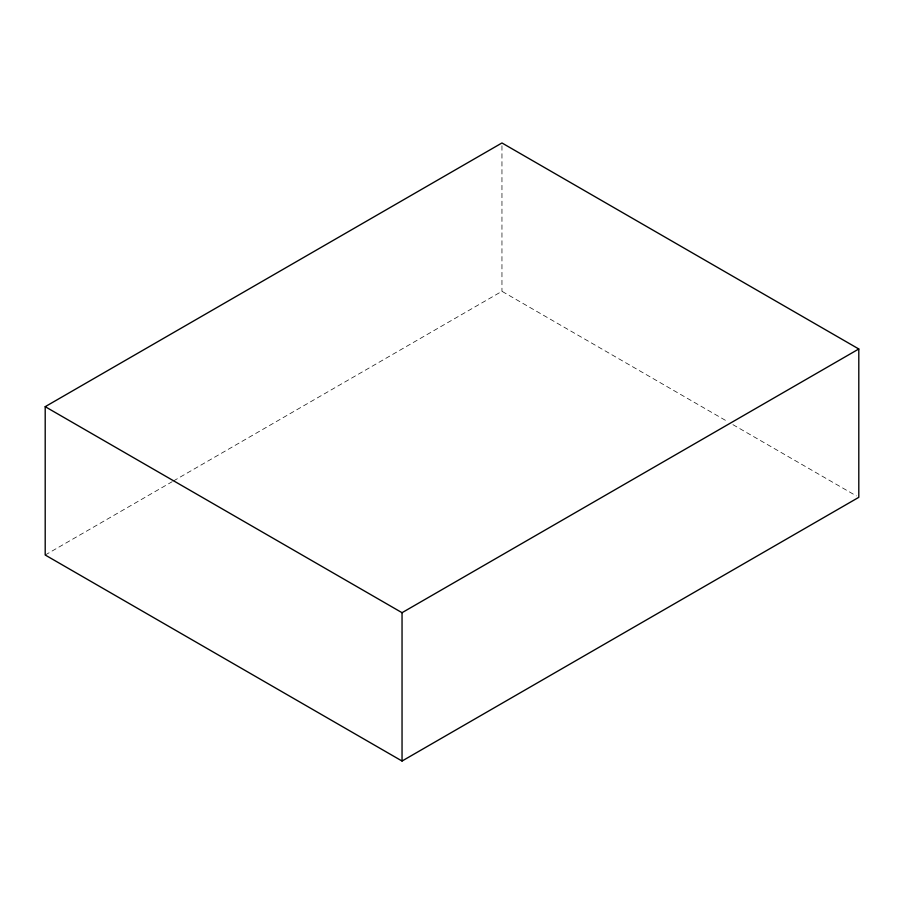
<?xml version="1.0" encoding="UTF-8"?>
<svg xmlns="http://www.w3.org/2000/svg" width="904" height="904" viewBox="0 0 904 904"><rect width="100%" height="100%" fill="white"/><g stroke="black" fill="none" stroke-linecap="round" stroke-linejoin="round"><path stroke-width="0.68" stroke-dasharray="4.52 3.39" d="M45.2 555.011L172.212 481.685M173.432 480.973L501.957 291.303L728.036 421.829M732.929 424.654L856.359 495.912M501.957 145.77L501.957 291.303"/><path stroke-width="1.36" d="M45.2 406.676L501.957 142.968L858.8 348.989L858.8 497.324L402.043 761.032L45.2 555.011L45.2 406.676L402.043 612.697L858.8 348.989M402.043 612.697L402.043 761.032"/></g></svg>
